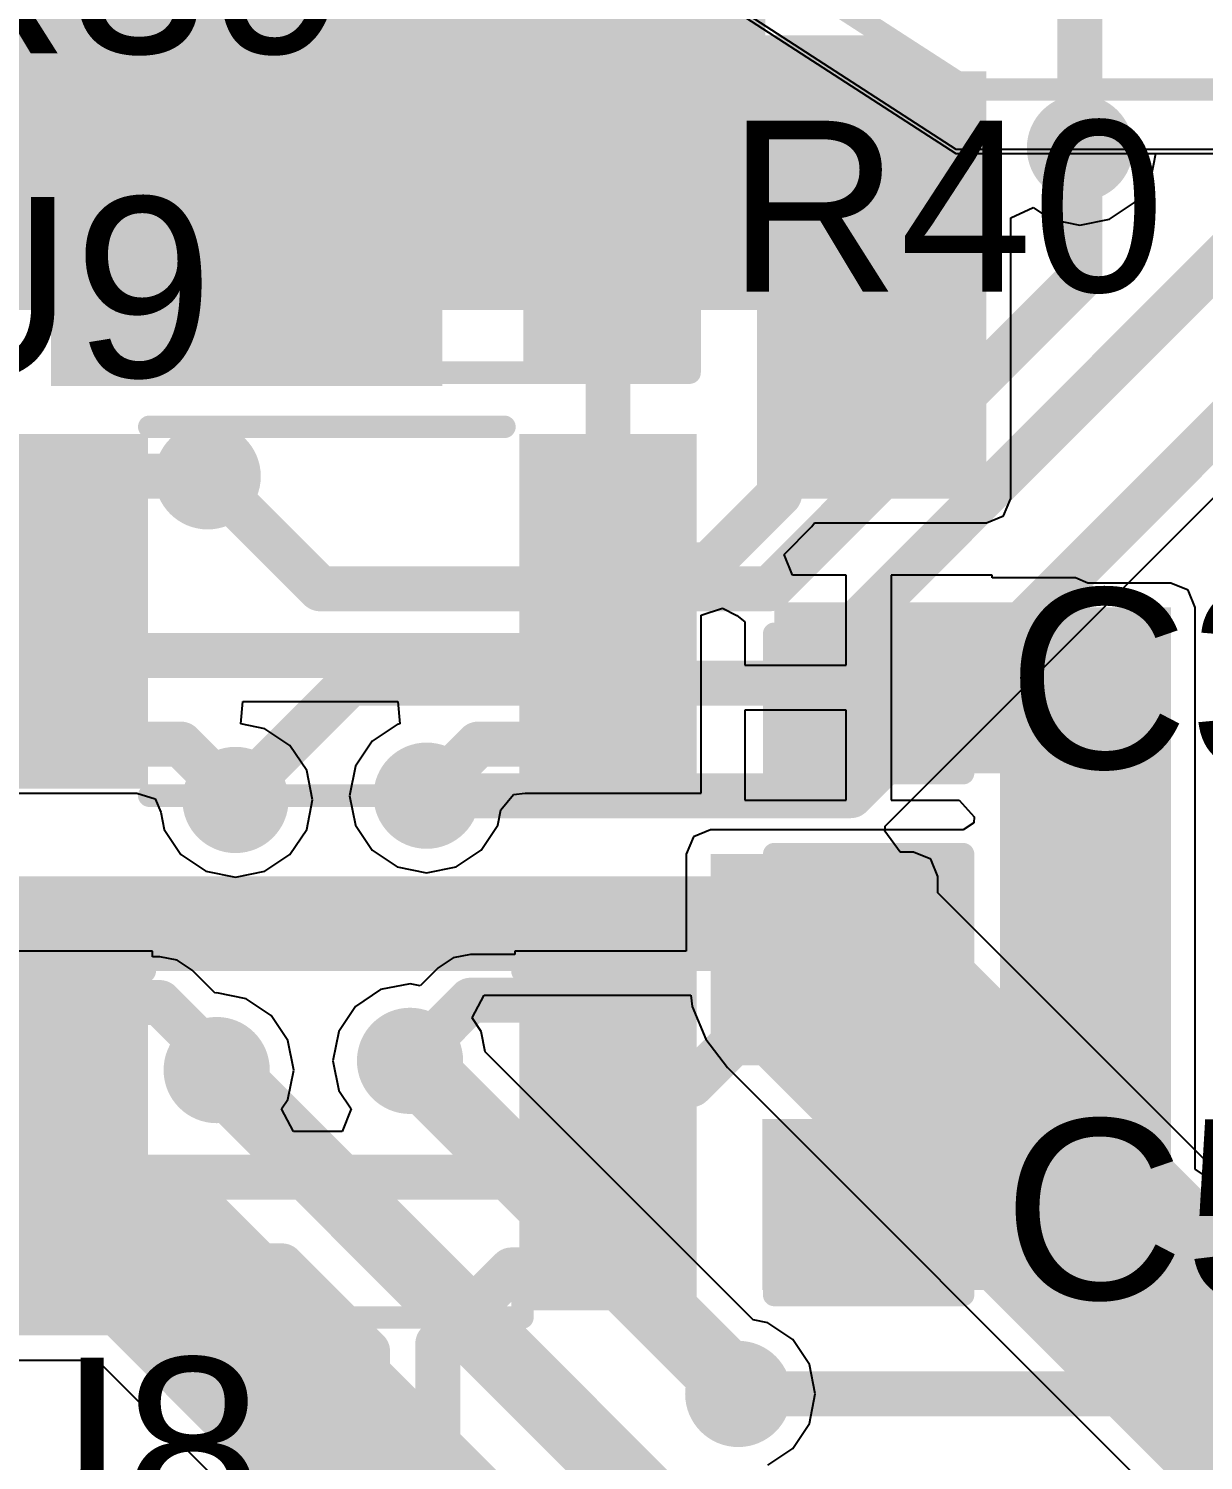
# Model space of a CAD drawing. Header units: millimetres. Extents: x -0.25 to 4.68, y -0.29 to 2.93.
# Drawn here: x 1.119 to 1.3803, y 1.8992 to 2.2175 of the extents above; entities that cross this region are included whole.
import ezdxf

# ---------------------------------------------------------------- set-up
doc = ezdxf.new("R2010")
doc.units = ezdxf.units.MM
doc.header["$MEASUREMENT"] = 0
for name, color, linetype in [('BottomLayer', 5, 'Continuous'), ('BottomSolder', 6, 'Continuous'), ('TopLayer', 1, 'Continuous'), ('TopOverlay', 2, 'Continuous'), ('TopPaste', 8, 'Continuous'), ('TopSolder', 216, 'Continuous'), ('ViaHoleLayer', 16, 'Continuous')]:
    doc.layers.add(name, color=color, linetype=linetype)
doc.styles.add('Arial', font='', dxfattribs={"height": 0.2})
doc.styles.get('Arial').set_extended_font_data('Arial')

# ---------------------------------------------------------------- blocks, each defined once
blk = doc.blocks.new('C___0603_40')
at = {"layer": 'TopLayer'}
for points in [[(-0.015, 0.0175), (-0.015, -0.0175), (-0.045, -0.0175), (-0.045, 0.0175)], [(0.045, 0.0175), (0.045, -0.0175), (0.015, -0.0175), (0.015, 0.0175)]]:
    blk.add_hatch(color=1, dxfattribs=at).paths.add_polyline_path(points)
at = {"layer": 'TopPaste'}
for points in [[(-0.015, 0.0175), (-0.015, -0.0175), (-0.045, -0.0175), (-0.045, 0.0175)], [(0.045, 0.0175), (0.045, -0.0175), (0.015, -0.0175), (0.015, 0.0175)]]:
    blk.add_hatch(color=8, dxfattribs=at).paths.add_polyline_path(points)
at = {"layer": 'TopSolder'}
for points in [[(-0.01264, 0.01986), (-0.01264, -0.01986), (-0.04736, -0.01986), (-0.04736, 0.01986)], [(0.04736, 0.01986), (0.04736, -0.01986), (0.01264, -0.01986), (0.01264, 0.01986)]]:
    blk.add_hatch(color=216, dxfattribs=at).paths.add_polyline_path(points)
at = {"layer": 'TopOverlay', "const_width": 0.005}
for points in [[(-0.049, -0.021), (-0.049, 0.021)], [(-0.018, 0.021), (-0.049, 0.021)], [(0.049, 0.021), (0.018, 0.021)], [(0.049, -0.021), (0.049, 0.021)], [(-0.018, -0.021), (-0.049, -0.021)], [(0.049, -0.021), (0.018, -0.021)]]:
    blk.add_lwpolyline(points, dxfattribs=at)
at = {"layer": 'TopOverlay', "const_width": 0.0025}
for points in [[(-0.05025, 0.021, 1), (-0.04775, 0.021, 1)], [(-0.05025, 0.021, 1), (-0.04775, 0.021, 1)], [(-0.01925, 0.021, 1), (-0.01675, 0.021, 1)], [(0.01675, 0.021, 1), (0.01925, 0.021, 1)], [(0.04775, 0.021, 1), (0.05025, 0.021, 1)], [(0.04775, 0.021, 1), (0.05025, 0.021, 1)], [(-0.05025, -0.021, 1), (-0.04775, -0.021, 1)], [(-0.05025, -0.021, 1), (-0.04775, -0.021, 1)], [(-0.01925, -0.021, 1), (-0.01675, -0.021, 1)], [(0.01675, -0.021, 1), (0.01925, -0.021, 1)], [(0.04775, -0.021, 1), (0.05025, -0.021, 1)], [(0.04775, -0.021, 1), (0.05025, -0.021, 1)]]:
    blk.add_lwpolyline(points, format="xyb", close=True, dxfattribs=at)
blk = doc.blocks.new('8_VSSOP_45')
at = {"layer": 'TopLayer'}
for points in [[(-0.07677, 0.03543), (-0.04528, 0.03543), (-0.04528, 0.02362), (-0.07677, 0.02362)], [(0.04528, 0.03543), (0.07677, 0.03543), (0.07677, 0.02362), (0.04528, 0.02362)], [(-0.07677, 0.01575), (-0.04528, 0.01575), (-0.04528, 0.00394), (-0.07677, 0.00394)], [(0.04528, 0.01575), (0.07677, 0.01575), (0.07677, 0.00394), (0.04528, 0.00394)], [(-0.07677, -0.00394), (-0.04528, -0.00394), (-0.04528, -0.01575), (-0.07677, -0.01575)], [(0.04528, -0.00394), (0.07677, -0.00394), (0.07677, -0.01575), (0.04528, -0.01575)], [(-0.07677, -0.02362), (-0.04528, -0.02362), (-0.04528, -0.03543), (-0.07677, -0.03543)], [(0.04528, -0.02362), (0.07677, -0.02362), (0.07677, -0.03543), (0.04528, -0.03543)]]:
    blk.add_hatch(color=1, dxfattribs=at).paths.add_polyline_path(points)
at = {"layer": 'TopPaste'}
for points in [[(-0.07677, 0.03543), (-0.04528, 0.03543), (-0.04528, 0.02362), (-0.07677, 0.02362)], [(0.04528, 0.03543), (0.07677, 0.03543), (0.07677, 0.02362), (0.04528, 0.02362)], [(-0.07677, 0.01575), (-0.04528, 0.01575), (-0.04528, 0.00394), (-0.07677, 0.00394)], [(0.04528, 0.01575), (0.07677, 0.01575), (0.07677, 0.00394), (0.04528, 0.00394)], [(-0.07677, -0.00394), (-0.04528, -0.00394), (-0.04528, -0.01575), (-0.07677, -0.01575)], [(0.04528, -0.00394), (0.07677, -0.00394), (0.07677, -0.01575), (0.04528, -0.01575)], [(-0.07677, -0.02362), (-0.04528, -0.02362), (-0.04528, -0.03543), (-0.07677, -0.03543)], [(0.04528, -0.02362), (0.07677, -0.02362), (0.07677, -0.03543), (0.04528, -0.03543)]]:
    blk.add_hatch(color=8, dxfattribs=at).paths.add_polyline_path(points)
at = {"layer": 'TopSolder'}
for points in [[(-0.08077, 0.03943), (-0.04128, 0.03943), (-0.04128, 0.01962), (-0.08077, 0.01962)], [(0.04128, 0.03943), (0.08077, 0.03943), (0.08077, 0.01962), (0.04128, 0.01962)], [(-0.08077, 0.01975), (-0.04128, 0.01975), (-0.04128, -0.00006), (-0.08077, -0.00006)], [(0.04128, 0.01975), (0.08077, 0.01975), (0.08077, -0.00006), (0.04128, -0.00006)], [(-0.08077, 0.00006), (-0.04128, 0.00006), (-0.04128, -0.01975), (-0.08077, -0.01975)], [(0.04128, 0.00006), (0.08077, 0.00006), (0.08077, -0.01975), (0.04128, -0.01975)], [(-0.08077, -0.01962), (-0.04128, -0.01962), (-0.04128, -0.03943), (-0.08077, -0.03943)], [(0.04128, -0.01962), (0.08077, -0.01962), (0.08077, -0.03943), (0.04128, -0.03943)]]:
    blk.add_hatch(color=216, dxfattribs=at).paths.add_polyline_path(points)
at = {"layer": 'TopOverlay', "const_width": 0.005}
for points in [[(-0.041, 0.041), (0.038, 0.041)], [(-0.087, 0.035), (-0.082, 0.03)], [(-0.087, 0.025), (-0.087, 0.035)], [(-0.087, 0.025), (-0.082, 0.03)], [(-0.041, -0.041), (0.038, -0.041)]]:
    blk.add_lwpolyline(points, dxfattribs=at)
at = {"layer": 'TopOverlay', "const_width": 0.0025}
for points in [[(-0.04225, 0.041, 1), (-0.03975, 0.041, 1)], [(0.03675, 0.041, 1), (0.03925, 0.041, 1)], [(-0.08825, 0.035, 1), (-0.08575, 0.035, 1)], [(-0.08825, 0.035, 1), (-0.08575, 0.035, 1)], [(-0.08325, 0.03, 1), (-0.08075, 0.03, 1)], [(-0.08325, 0.03, 1), (-0.08075, 0.03, 1)], [(-0.08825, 0.025, 1), (-0.08575, 0.025, 1)], [(-0.08825, 0.025, 1), (-0.08575, 0.025, 1)], [(-0.04225, -0.041, 1), (-0.03975, -0.041, 1)], [(0.03675, -0.041, 1), (0.03925, -0.041, 1)]]:
    blk.add_lwpolyline(points, format="xyb", close=True, dxfattribs=at)
blk = doc.blocks.new('VSSOP_8_2_2_3_0_5__46')
at = {"layer": 'TopLayer'}
for points in [[(-0.04528, 0.03543), (-0.04528, 0.02362), (-0.07677, 0.02362), (-0.07677, 0.03543)], [(0.07677, 0.03543), (0.07677, 0.02362), (0.04528, 0.02362), (0.04528, 0.03543)], [(-0.04528, 0.01575), (-0.04528, 0.00394), (-0.07677, 0.00394), (-0.07677, 0.01575)], [(0.07677, 0.01575), (0.07677, 0.00394), (0.04528, 0.00394), (0.04528, 0.01575)], [(-0.04528, -0.00394), (-0.04528, -0.01575), (-0.07677, -0.01575), (-0.07677, -0.00394)], [(0.07677, -0.00394), (0.07677, -0.01575), (0.04528, -0.01575), (0.04528, -0.00394)], [(-0.04528, -0.02362), (-0.04528, -0.03543), (-0.07677, -0.03543), (-0.07677, -0.02362)], [(0.07677, -0.02362), (0.07677, -0.03543), (0.04528, -0.03543), (0.04528, -0.02362)]]:
    blk.add_hatch(color=1, dxfattribs=at).paths.add_polyline_path(points)
at = {"layer": 'TopPaste'}
for points in [[(-0.04528, 0.03543), (-0.04528, 0.02362), (-0.07677, 0.02362), (-0.07677, 0.03543)], [(0.07677, 0.03543), (0.07677, 0.02362), (0.04528, 0.02362), (0.04528, 0.03543)], [(-0.04528, 0.01575), (-0.04528, 0.00394), (-0.07677, 0.00394), (-0.07677, 0.01575)], [(0.07677, 0.01575), (0.07677, 0.00394), (0.04528, 0.00394), (0.04528, 0.01575)], [(-0.04528, -0.00394), (-0.04528, -0.01575), (-0.07677, -0.01575), (-0.07677, -0.00394)], [(0.07677, -0.00394), (0.07677, -0.01575), (0.04528, -0.01575), (0.04528, -0.00394)], [(-0.04528, -0.02362), (-0.04528, -0.03543), (-0.07677, -0.03543), (-0.07677, -0.02362)], [(0.07677, -0.02362), (0.07677, -0.03543), (0.04528, -0.03543), (0.04528, -0.02362)]]:
    blk.add_hatch(color=8, dxfattribs=at).paths.add_polyline_path(points)
at = {"layer": 'TopSolder'}
for points in [[(-0.04128, 0.03943), (-0.04128, 0.01962), (-0.08077, 0.01962), (-0.08077, 0.03943)], [(0.08077, 0.03943), (0.08077, 0.01962), (0.04128, 0.01962), (0.04128, 0.03943)], [(-0.04128, 0.01975), (-0.04128, -0.00006), (-0.08077, -0.00006), (-0.08077, 0.01975)], [(0.08077, 0.01975), (0.08077, -0.00006), (0.04128, -0.00006), (0.04128, 0.01975)], [(-0.04128, 0.00006), (-0.04128, -0.01975), (-0.08077, -0.01975), (-0.08077, 0.00006)], [(0.08077, 0.00006), (0.08077, -0.01975), (0.04128, -0.01975), (0.04128, 0.00006)], [(-0.04128, -0.01962), (-0.04128, -0.03943), (-0.08077, -0.03943), (-0.08077, -0.01962)], [(0.08077, -0.01962), (0.08077, -0.03943), (0.04128, -0.03943), (0.04128, -0.01962)]]:
    blk.add_hatch(color=216, dxfattribs=at).paths.add_polyline_path(points)
at = {"layer": 'TopOverlay', "const_width": 0.005}
for points in [[(-0.042, 0.036), (-0.042, 0.041)], [(-0.042, 0.041), (0.042, 0.041)], [(0.042, 0.036), (0.042, 0.041)], [(-0.088, 0.025), (-0.088, 0.035)], [(-0.088, 0.035), (-0.083, 0.03)], [(-0.088, 0.025), (-0.083, 0.03)], [(-0.042, -0.041), (-0.042, -0.036)], [(0.042, -0.041), (0.042, -0.036)], [(-0.042, -0.041), (0.042, -0.041)]]:
    blk.add_lwpolyline(points, dxfattribs=at)
at = {"layer": 'TopOverlay', "const_width": 0.0025}
for points in [[(-0.04325, 0.041, 1), (-0.04075, 0.041, 1)], [(-0.04325, 0.041, 1), (-0.04075, 0.041, 1)], [(0.04075, 0.041, 1), (0.04325, 0.041, 1)], [(0.04075, 0.041, 1), (0.04325, 0.041, 1)], [(-0.04325, 0.036, 1), (-0.04075, 0.036, 1)], [(0.04075, 0.036, 1), (0.04325, 0.036, 1)], [(-0.08925, 0.035, 1), (-0.08675, 0.035, 1)], [(-0.08925, 0.035, 1), (-0.08675, 0.035, 1)], [(-0.08425, 0.03, 1), (-0.08175, 0.03, 1)], [(-0.08425, 0.03, 1), (-0.08175, 0.03, 1)], [(-0.08925, 0.025, 1), (-0.08675, 0.025, 1)], [(-0.08925, 0.025, 1), (-0.08675, 0.025, 1)], [(-0.04325, -0.036, 1), (-0.04075, -0.036, 1)], [(0.04075, -0.036, 1), (0.04325, -0.036, 1)], [(-0.04325, -0.041, 1), (-0.04075, -0.041, 1)], [(-0.04325, -0.041, 1), (-0.04075, -0.041, 1)], [(0.04075, -0.041, 1), (0.04325, -0.041, 1)], [(0.04075, -0.041, 1), (0.04325, -0.041, 1)]]:
    blk.add_lwpolyline(points, format="xyb", close=True, dxfattribs=at)
blk = doc.blocks.new('R___0603_65')
at = {"layer": 'TopLayer'}
for points in [[(-0.015, 0.0175), (-0.015, -0.0175), (-0.045, -0.0175), (-0.045, 0.0175)], [(0.045, 0.0175), (0.045, -0.0175), (0.015, -0.0175), (0.015, 0.0175)]]:
    blk.add_hatch(color=1, dxfattribs=at).paths.add_polyline_path(points)
at = {"layer": 'TopPaste'}
for points in [[(-0.015, 0.0175), (-0.015, -0.0175), (-0.045, -0.0175), (-0.045, 0.0175)], [(0.045, 0.0175), (0.045, -0.0175), (0.015, -0.0175), (0.015, 0.0175)]]:
    blk.add_hatch(color=8, dxfattribs=at).paths.add_polyline_path(points)
at = {"layer": 'TopSolder'}
for points in [[(-0.011, 0.0215), (-0.011, -0.0215), (-0.049, -0.0215), (-0.049, 0.0215)], [(0.049, 0.0215), (0.049, -0.0215), (0.011, -0.0215), (0.011, 0.0215)]]:
    blk.add_hatch(color=216, dxfattribs=at).paths.add_polyline_path(points)
at = {"layer": 'TopOverlay', "const_width": 0.005}
for points in [[(-0.048, 0.021), (-0.048, -0.021)], [(0.048, 0.021), (-0.048, 0.021)], [(0.048, 0.021), (0.048, -0.021)], [(0.048, -0.021), (-0.048, -0.021)]]:
    blk.add_lwpolyline(points, dxfattribs=at)
at = {"layer": 'TopOverlay', "const_width": 0.0025}
for points in [[(-0.04925, 0.021, 1), (-0.04675, 0.021, 1)], [(-0.04925, 0.021, 1), (-0.04675, 0.021, 1)], [(0.04675, 0.021, 1), (0.04925, 0.021, 1)], [(0.04675, 0.021, 1), (0.04925, 0.021, 1)], [(-0.04925, -0.021, 1), (-0.04675, -0.021, 1)], [(-0.04925, -0.021, 1), (-0.04675, -0.021, 1)], [(0.04675, -0.021, 1), (0.04925, -0.021, 1)], [(0.04675, -0.021, 1), (0.04925, -0.021, 1)]]:
    blk.add_lwpolyline(points, format="xyb", close=True, dxfattribs=at)
blk = doc.blocks.new('SSL0804T_220M_N_116')
at = {"layer": 'TopOverlay', "const_width": 0.005}
for points in [[(0.065, 0.18504), (-0.065, 0.18504)], [(0.24684, 0.06747), (0.065, 0.18504)]]:
    blk.add_lwpolyline(points, dxfattribs=at)
at = {"layer": 'TopOverlay', "const_width": 0.0025}
blk.add_lwpolyline([(0.06375, 0.18504, 1), (0.06625, 0.18504, 1)], format="xyb", close=True, dxfattribs=at)
blk.add_lwpolyline([(0.06375, 0.18504, 1), (0.06625, 0.18504, 1)], format="xyb", close=True, dxfattribs=at)
blk = doc.blocks.new('C___0603_184')
at = {"layer": 'TopLayer'}
for points in [[(-0.015, 0.0175), (-0.015, -0.0175), (-0.045, -0.0175), (-0.045, 0.0175)], [(0.045, 0.0175), (0.045, -0.0175), (0.015, -0.0175), (0.015, 0.0175)]]:
    blk.add_hatch(color=1, dxfattribs=at).paths.add_polyline_path(points)
at = {"layer": 'TopPaste'}
for points in [[(-0.015, 0.0175), (-0.015, -0.0175), (-0.045, -0.0175), (-0.045, 0.0175)], [(0.045, 0.0175), (0.045, -0.0175), (0.015, -0.0175), (0.015, 0.0175)]]:
    blk.add_hatch(color=8, dxfattribs=at).paths.add_polyline_path(points)
at = {"layer": 'TopSolder'}
for points in [[(-0.01264, 0.01986), (-0.01264, -0.01986), (-0.04736, -0.01986), (-0.04736, 0.01986)], [(0.04736, 0.01986), (0.04736, -0.01986), (0.01264, -0.01986), (0.01264, 0.01986)]]:
    blk.add_hatch(color=216, dxfattribs=at).paths.add_polyline_path(points)
at = {"layer": 'TopOverlay', "const_width": 0.005}
for points in [[(-0.049, -0.021), (-0.049, 0.021)], [(-0.018, 0.021), (-0.049, 0.021)], [(0.049, 0.021), (0.018, 0.021)], [(0.049, -0.021), (0.049, 0.021)], [(-0.018, -0.021), (-0.049, -0.021)], [(0.049, -0.021), (0.018, -0.021)]]:
    blk.add_lwpolyline(points, dxfattribs=at)
at = {"layer": 'TopOverlay', "const_width": 0.0025}
for points in [[(-0.05025, 0.021, 1), (-0.04775, 0.021, 1)], [(-0.05025, 0.021, 1), (-0.04775, 0.021, 1)], [(-0.01925, 0.021, 1), (-0.01675, 0.021, 1)], [(0.01675, 0.021, 1), (0.01925, 0.021, 1)], [(0.04775, 0.021, 1), (0.05025, 0.021, 1)], [(0.04775, 0.021, 1), (0.05025, 0.021, 1)], [(-0.05025, -0.021, 1), (-0.04775, -0.021, 1)], [(-0.05025, -0.021, 1), (-0.04775, -0.021, 1)], [(-0.01925, -0.021, 1), (-0.01675, -0.021, 1)], [(0.01675, -0.021, 1), (0.01925, -0.021, 1)], [(0.04775, -0.021, 1), (0.05025, -0.021, 1)], [(0.04775, -0.021, 1), (0.05025, -0.021, 1)]]:
    blk.add_lwpolyline(points, format="xyb", close=True, dxfattribs=at)

msp = doc.modelspace()

# ---------------------------------------------------------------- hatches: boundary and pattern name
at = {"layer": 'BottomLayer'}
for points in [[(1.06282, 2.15495), (1.28282, 2.15495), (1.28282, 2.362), (1.06282, 2.362)], [(1.06282, 2.008), (1.31582, 2.008), (1.31582, 2.029), (1.06282, 2.029)]]:
    msp.add_hatch(color=5, dxfattribs=at).paths.add_polyline_path(points)
h = msp.add_hatch(color=5, dxfattribs=at)
edge = h.paths.add_edge_path()
edge.add_arc((1.30582, 2.19595), 0.01181, 0, 360)
h = msp.add_hatch(color=5, dxfattribs=at)
edge = h.paths.add_edge_path()
edge.add_arc((1.35282, 2.19095), 0.01181, 0, 360)
h = msp.add_hatch(color=5, dxfattribs=at)
edge = h.paths.add_edge_path()
edge.add_arc((1.15882, 2.11795), 0.01181, 0, 360)
h = msp.add_hatch(color=5, dxfattribs=at)
edge = h.paths.add_edge_path()
edge.add_arc((1.165, 2.046), 0.01181, 0, 360)
h = msp.add_hatch(color=5, dxfattribs=at)
edge = h.paths.add_edge_path()
edge.add_arc((1.2075, 2.04695), 0.01181, 0, 360)
h = msp.add_hatch(color=5, dxfattribs=at)
edge = h.paths.add_edge_path()
edge.add_arc((1.29582, 2.00795), 0.01181, 0, 360)
h = msp.add_hatch(color=5, dxfattribs=at)
edge = h.paths.add_edge_path()
edge.add_arc((1.20382, 1.988), 0.01181, 0, 360)
h = msp.add_hatch(color=5, dxfattribs=at)
edge = h.paths.add_edge_path()
edge.add_arc((1.16082, 1.98595), 0.01181, 0, 360)
h = msp.add_hatch(color=5, dxfattribs=at)
edge = h.paths.add_edge_path()
edge.add_arc((1.27682, 1.91395), 0.01181, 0, 360)
at = {"layer": 'BottomSolder'}
h = msp.add_hatch(color=6, dxfattribs=at)
edge = h.paths.add_edge_path()
edge.add_arc((1.30582, 2.19595), 0.00591, 0, 360)
h = msp.add_hatch(color=6, dxfattribs=at)
edge = h.paths.add_edge_path()
edge.add_arc((1.35282, 2.19095), 0.00591, 0, 360)
h = msp.add_hatch(color=6, dxfattribs=at)
edge = h.paths.add_edge_path()
edge.add_arc((1.15882, 2.11795), 0.00591, 0, 360)
h = msp.add_hatch(color=6, dxfattribs=at)
edge = h.paths.add_edge_path()
edge.add_arc((1.165, 2.046), 0.00591, 0, 360)
h = msp.add_hatch(color=6, dxfattribs=at)
edge = h.paths.add_edge_path()
edge.add_arc((1.2075, 2.04695), 0.00591, 0, 360)
h = msp.add_hatch(color=6, dxfattribs=at)
edge = h.paths.add_edge_path()
edge.add_arc((1.29582, 2.00795), 0.00591, 0, 360)
h = msp.add_hatch(color=6, dxfattribs=at)
edge = h.paths.add_edge_path()
edge.add_arc((1.20382, 1.988), 0.00591, 0, 360)
h = msp.add_hatch(color=6, dxfattribs=at)
edge = h.paths.add_edge_path()
edge.add_arc((1.16082, 1.98595), 0.00591, 0, 360)
h = msp.add_hatch(color=6, dxfattribs=at)
edge = h.paths.add_edge_path()
edge.add_arc((1.27682, 1.91395), 0.00591, 0, 360)
at = {"layer": 'TopLayer'}
for points in [[(1.124, 2.138), (1.211, 2.138), (1.211, 2.317), (1.124, 2.317)], [(1.281, 2.113), (1.332, 2.113), (1.332, 2.208), (1.281, 2.208)], [(1.35182, 2.08995), (1.28482, 2.08995), (1.28482, 2.05195), (1.35182, 2.05195)], [(1.33505, 2.08882), (1.33505, 1.94), (1.37305, 1.94), (1.37305, 2.08882)], [(1.27067, 1.987), (1.32682, 1.987), (1.32682, 2.03395), (1.27067, 2.03395)], [(1.28218, 1.93705), (1.372, 1.93705), (1.372, 1.97505), (1.28218, 1.97505)]]:
    msp.add_hatch(color=1, dxfattribs=at).paths.add_polyline_path(points)
h = msp.add_hatch(color=1, dxfattribs=at)
edge = h.paths.add_edge_path()
edge.add_arc((1.30582, 2.19595), 0.01181, 0, 360)
h = msp.add_hatch(color=1, dxfattribs=at)
edge = h.paths.add_edge_path()
edge.add_arc((1.35282, 2.19095), 0.01181, 0, 360)
h = msp.add_hatch(color=1, dxfattribs=at)
edge = h.paths.add_edge_path()
edge.add_arc((1.15882, 2.11795), 0.01181, 0, 360)
h = msp.add_hatch(color=1, dxfattribs=at)
edge = h.paths.add_edge_path()
edge.add_arc((1.165, 2.046), 0.01181, 0, 360)
h = msp.add_hatch(color=1, dxfattribs=at)
edge = h.paths.add_edge_path()
edge.add_arc((1.2075, 2.04695), 0.01181, 0, 360)
h = msp.add_hatch(color=1, dxfattribs=at)
edge = h.paths.add_edge_path()
edge.add_arc((1.29582, 2.00795), 0.01181, 0, 360)
h = msp.add_hatch(color=1, dxfattribs=at)
edge = h.paths.add_edge_path()
edge.add_arc((1.20382, 1.988), 0.01181, 0, 360)
h = msp.add_hatch(color=1, dxfattribs=at)
edge = h.paths.add_edge_path()
edge.add_arc((1.16082, 1.98595), 0.01181, 0, 360)
h = msp.add_hatch(color=1, dxfattribs=at)
edge = h.paths.add_edge_path()
edge.add_arc((1.27682, 1.91395), 0.01181, 0, 360)
at = {"layer": 'TopSolder'}
h = msp.add_hatch(color=216, dxfattribs=at)
edge = h.paths.add_edge_path()
edge.add_arc((1.30582, 2.19595), 0.00591, 0, 360)
h = msp.add_hatch(color=216, dxfattribs=at)
edge = h.paths.add_edge_path()
edge.add_arc((1.35282, 2.19095), 0.00591, 0, 360)
h = msp.add_hatch(color=216, dxfattribs=at)
edge = h.paths.add_edge_path()
edge.add_arc((1.15882, 2.11795), 0.00591, 0, 360)
h = msp.add_hatch(color=216, dxfattribs=at)
edge = h.paths.add_edge_path()
edge.add_arc((1.165, 2.046), 0.00591, 0, 360)
h = msp.add_hatch(color=216, dxfattribs=at)
edge = h.paths.add_edge_path()
edge.add_arc((1.2075, 2.04695), 0.00591, 0, 360)
h = msp.add_hatch(color=216, dxfattribs=at)
edge = h.paths.add_edge_path()
edge.add_arc((1.29582, 2.00795), 0.00591, 0, 360)
h = msp.add_hatch(color=216, dxfattribs=at)
edge = h.paths.add_edge_path()
edge.add_arc((1.20382, 1.988), 0.00591, 0, 360)
h = msp.add_hatch(color=216, dxfattribs=at)
edge = h.paths.add_edge_path()
edge.add_arc((1.16082, 1.98595), 0.00591, 0, 360)
h = msp.add_hatch(color=216, dxfattribs=at)
edge = h.paths.add_edge_path()
edge.add_arc((1.27682, 1.91395), 0.00591, 0, 360)
at = {"layer": 'ViaHoleLayer'}
h = msp.add_hatch(color=16, dxfattribs=at)
edge = h.paths.add_edge_path()
edge.add_arc((1.30582, 2.19595), 0.00591, 0, 360)
h = msp.add_hatch(color=16, dxfattribs=at)
edge = h.paths.add_edge_path()
edge.add_arc((1.35282, 2.19095), 0.00591, 0, 360)
h = msp.add_hatch(color=16, dxfattribs=at)
edge = h.paths.add_edge_path()
edge.add_arc((1.15882, 2.11795), 0.00591, 0, 360)
h = msp.add_hatch(color=16, dxfattribs=at)
edge = h.paths.add_edge_path()
edge.add_arc((1.165, 2.046), 0.00591, 0, 360)
h = msp.add_hatch(color=16, dxfattribs=at)
edge = h.paths.add_edge_path()
edge.add_arc((1.2075, 2.04695), 0.00591, 0, 360)
h = msp.add_hatch(color=16, dxfattribs=at)
edge = h.paths.add_edge_path()
edge.add_arc((1.29582, 2.00795), 0.00591, 0, 360)
h = msp.add_hatch(color=16, dxfattribs=at)
edge = h.paths.add_edge_path()
edge.add_arc((1.20382, 1.988), 0.00591, 0, 360)
h = msp.add_hatch(color=16, dxfattribs=at)
edge = h.paths.add_edge_path()
edge.add_arc((1.16082, 1.98595), 0.00591, 0, 360)
h = msp.add_hatch(color=16, dxfattribs=at)
edge = h.paths.add_edge_path()
edge.add_arc((1.27682, 1.91395), 0.00591, 0, 360)

# ---------------------------------------------------------------- linework, layer by layer
at = {"layer": 'BottomLayer'}
for p, q in [((1.12246, 2.32182), (1.32523, 2.19071)), ((1.30947, 2.04018), (1.46001, 2.19071)), ((1.32523, 2.19071), (1.46229, 2.19071)), ((1.30943, 2.03904), (1.30947, 2.04018)), ((1.31282, 2.03441), (1.30943, 2.03904)), ((1.31582, 2.03441), (1.31282, 2.03441)), ((1.31965, 2.03283), (1.31582, 2.03441)), ((1.32123, 2.029), (1.31965, 2.03283)), ((1.32123, 2.02533), (1.32123, 2.029)), ((1.5894, 1.75717), (1.32123, 2.02533)), ((1.21764, 1.99759), (1.22031, 2.00259)), ((1.22031, 2.00259), (1.26627, 2.00259)), ((1.26627, 2.00259), (1.26659, 2.00012)), ((1.26659, 2.00012), (1.26962, 1.99282)), ((1.21966, 1.99456), (1.21764, 1.99759)), ((1.22056, 1.99001), (1.21966, 1.99456)), ((1.26962, 1.99282), (1.27443, 1.98655)), ((1.28014, 1.93043), (1.22056, 1.99001)), ((1.27443, 1.98655), (1.53774, 1.72324)), ((1.28338, 1.92978), (1.28014, 1.93043)), ((1.28894, 1.92607), (1.28338, 1.92978)), ((1.29266, 1.92051), (1.28894, 1.92607)), ((1.07605, 1.92146), (1.13426, 1.92146)), ((1.13426, 1.92146), (1.17541, 1.88031)), ((1.29396, 1.91395), (1.29266, 1.92051)), ((1.29266, 1.90739), (1.29396, 1.91395)), ((1.28894, 1.90183), (1.29266, 1.90739)), ((1.28338, 1.89811), (1.28894, 1.90183))]:
    msp.add_line(p, q, dxfattribs=at)
for points, const_width in [([(1.28982, 2.07195), (1.52682, 2.30895)], 0.01), ([(1.30182, 2.04695), (1.54482, 2.28995)], 0.01), ([(1.26282, 2.17795), (1.26282, 2.19595)], 0.04), ([(1.26282, 2.19595), (1.30582, 2.19595)], 0.04), ([(1.35282, 2.16195), (1.35282, 2.19095)], 0.01), ([(1.28382, 2.09295), (1.35282, 2.16195)], 0.01), ([(1.15882, 2.11795), (1.18382, 2.09295)], 0.01), ([(1.18382, 2.09295), (1.28382, 2.09295)], 0.01), ([(1.165, 2.04644), (1.19051, 2.07195)], 0.01), ([(1.19051, 2.07195), (1.28982, 2.07195)], 0.01), ([(1.165, 2.046), (1.165, 2.04644)], 0.01), ([(1.2075, 2.04695), (1.30182, 2.04695)], 0.01), ([(1.29582, 2.00795), (1.568, 1.73577)], 0.05), ([(1.20382, 1.988), (1.27642, 1.91541)], 0.016), ([(1.16082, 1.98595), (1.28232, 1.86445)], 0.016), ([(1.07605, 1.94695), (1.14482, 1.94695)], 0.04), ([(1.14482, 1.94695), (1.29877, 1.793)], 0.04)]:
    msp.add_lwpolyline(points, dxfattribs=dict(at, const_width=const_width))
for points, const_width in [([(1.25282, 2.19595, 1), (1.27282, 2.19595, 1)], 0.02), ([(1.25282, 2.19595, 1), (1.27282, 2.19595, 1)], 0.02), ([(1.29582, 2.19595, 1), (1.31582, 2.19595, 1)], 0.02), ([(1.25282, 2.17795, 1), (1.27282, 2.17795, 1)], 0.02), ([(1.35032, 2.19095, 1), (1.35532, 2.19095, 1)], 0.005), ([(1.35032, 2.16195, 1), (1.35532, 2.16195, 1)], 0.005), ([(1.35032, 2.16195, 1), (1.35532, 2.16195, 1)], 0.005), ([(1.15632, 2.11795, 1), (1.16132, 2.11795, 1)], 0.005), ([(1.18132, 2.09295, 1), (1.18632, 2.09295, 1)], 0.005), ([(1.18132, 2.09295, 1), (1.18632, 2.09295, 1)], 0.005), ([(1.28132, 2.09295, 1), (1.28632, 2.09295, 1)], 0.005), ([(1.28132, 2.09295, 1), (1.28632, 2.09295, 1)], 0.005), ([(1.18801, 2.07195, 1), (1.19301, 2.07195, 1)], 0.005), ([(1.18801, 2.07195, 1), (1.19301, 2.07195, 1)], 0.005), ([(1.28732, 2.07195, 1), (1.29232, 2.07195, 1)], 0.005), ([(1.28732, 2.07195, 1), (1.29232, 2.07195, 1)], 0.005), ([(1.1625, 2.04644, 1), (1.1675, 2.04644, 1)], 0.005), ([(1.1625, 2.04644, 1), (1.1675, 2.04644, 1)], 0.005), ([(1.1625, 2.046, 1), (1.1675, 2.046, 1)], 0.005), ([(1.205, 2.04695, 1), (1.21, 2.04695, 1)], 0.005), ([(1.29932, 2.04695, 1), (1.30432, 2.04695, 1)], 0.005), ([(1.29932, 2.04695, 1), (1.30432, 2.04695, 1)], 0.005), ([(1.28332, 2.00795, 1), (1.30832, 2.00795, 1)], 0.025), ([(1.19982, 1.988, 1), (1.20782, 1.988, 1)], 0.008), ([(1.15682, 1.98595, 1), (1.16482, 1.98595, 1)], 0.008), ([(1.13482, 1.94695, 1), (1.15482, 1.94695, 1)], 0.02), ([(1.13482, 1.94695, 1), (1.15482, 1.94695, 1)], 0.02), ([(1.27242, 1.91541, 1), (1.28042, 1.91541, 1)], 0.008)]:
    msp.add_lwpolyline(points, format="xyb", close=True, dxfattribs=dict(at, const_width=const_width))
at = {"layer": 'TopLayer'}
for p, q in [((1.12246, 2.32082), (1.32523, 2.18971)), ((1.32523, 2.18971), (1.46229, 2.18971)), ((1.36866, 2.18439), (1.36972, 2.18971)), ((1.36972, 2.18971), (1.46229, 2.18971)), ((1.36494, 2.17883), (1.36866, 2.18439)), ((1.33741, 2.17544), (1.34241, 2.17769)), ((1.34241, 2.17769), (1.34626, 2.17511)), ((1.35938, 2.17511), (1.36494, 2.17883)), ((1.33741, 2.113), (1.33741, 2.17544)), ((1.34626, 2.17511), (1.35282, 2.17381)), ((1.35282, 2.17381), (1.35938, 2.17511)), ((1.33583, 2.10917), (1.33741, 2.113)), ((1.29321, 2.10677), (1.29375, 2.10759)), ((1.29375, 2.10759), (1.332, 2.10759)), ((1.332, 2.10759), (1.33583, 2.10917)), ((1.287, 2.10057), (1.29321, 2.10677)), ((1.28892, 2.09595), (1.287, 2.10057)), ((1.30082, 2.09595), (1.28892, 2.09595)), ((1.30082, 2.07595), (1.30082, 2.09595)), ((1.33332, 2.09595), (1.31082, 2.09595)), ((1.31082, 2.09595), (1.31082, 2.07095)), ((1.33332, 2.09536), (1.33332, 2.09595)), ((1.35182, 2.09536), (1.33332, 2.09536)), ((1.35454, 2.09423), (1.35182, 2.09536)), ((1.37305, 2.09423), (1.35454, 2.09423)), ((1.37688, 2.09265), (1.37305, 2.09423)), ((1.37846, 2.08882), (1.37688, 2.09265)), ((1.26859, 2.0871), (1.27335, 2.08864)), ((1.27335, 2.08864), (1.27649, 2.08701)), ((1.37846, 1.96392), (1.37846, 2.08882)), ((1.26859, 2.04752), (1.26859, 2.0871)), ((1.27649, 2.08701), (1.27832, 2.08559)), ((1.27832, 2.08559), (1.27832, 2.07595)), ((1.27832, 2.07595), (1.30082, 2.07595)), ((1.31082, 2.07095), (1.31082, 2.04595)), ((1.16616, 2.06291), (1.16665, 2.06791)), ((1.16665, 2.06791), (1.20108, 2.06791)), ((1.20108, 2.06791), (1.20157, 2.06291)), ((1.30082, 2.06595), (1.27832, 2.06595)), ((1.27832, 2.06595), (1.27832, 2.04595)), ((1.30082, 2.04595), (1.30082, 2.06595)), ((1.17156, 2.06184), (1.16616, 2.06291)), ((1.20094, 2.06278), (1.19538, 2.05907)), ((1.20157, 2.06291), (1.20094, 2.06278)), ((1.17712, 2.05812), (1.17156, 2.06184)), ((1.18084, 2.05256), (1.17712, 2.05812)), ((1.19538, 2.05907), (1.19166, 2.05351)), ((1.19166, 2.05351), (1.19036, 2.04695)), ((1.18214, 2.046), (1.18084, 2.05256)), ((1.10505, 2.04752), (1.14306, 2.04752)), ((1.14306, 2.04752), (1.14711, 2.04624)), ((1.19036, 2.04695), (1.19166, 2.04039)), ((1.22401, 2.04379), (1.22684, 2.04721)), ((1.22684, 2.04721), (1.22946, 2.04752)), ((1.22946, 2.04752), (1.26859, 2.04752)), ((1.14711, 2.04624), (1.1484, 2.04328)), ((1.18084, 2.03944), (1.18214, 2.046)), ((1.22334, 2.04039), (1.22401, 2.04379)), ((1.27832, 2.04595), (1.30082, 2.04595)), ((1.31082, 2.04595), (1.32593, 2.04595)), ((1.32593, 2.04595), (1.32931, 2.04227)), ((1.1484, 2.04328), (1.14916, 2.03944)), ((1.19166, 2.04039), (1.19538, 2.03483)), ((1.21962, 2.03483), (1.22334, 2.04039)), ((1.3292, 2.04095), (1.32682, 2.03936)), ((1.32931, 2.04227), (1.3292, 2.04095)), ((1.14916, 2.03944), (1.15288, 2.03388)), ((1.17712, 2.03388), (1.18084, 2.03944)), ((1.26684, 2.03778), (1.26525, 2.03395)), ((1.27067, 2.03936), (1.26684, 2.03778)), ((1.32682, 2.03936), (1.27067, 2.03936)), ((1.15288, 2.03388), (1.15844, 2.03016)), ((1.17156, 2.03016), (1.17712, 2.03388)), ((1.19538, 2.03483), (1.20094, 2.03111)), ((1.21406, 2.03111), (1.21962, 2.03483)), ((1.26525, 2.03395), (1.26525, 2.01238)), ((1.20094, 2.03111), (1.2075, 2.02981)), ((1.2075, 2.02981), (1.21406, 2.03111)), ((1.15844, 2.03016), (1.165, 2.02886)), ((1.165, 2.02886), (1.17156, 2.03016)), ((1.14655, 2.01238), (1.10752, 2.01238)), ((1.14655, 2.01116), (1.14655, 2.01238)), ((1.2173, 2.01167), (1.21339, 2.0109)), ((1.2271, 2.01167), (1.2173, 2.01167)), ((1.26525, 2.01238), (1.2271, 2.01238)), ((1.2271, 2.01238), (1.2271, 2.01167)), ((1.14815, 2.01116), (1.14655, 2.01116)), ((1.15206, 2.01038), (1.14815, 2.01116)), ((1.15536, 2.00817), (1.15206, 2.01038)), ((1.21009, 2.00869), (1.20609, 2.00469)), ((1.21339, 2.0109), (1.21009, 2.00869)), ((1.16051, 2.00303), (1.15536, 2.00817)), ((1.16082, 2.00309), (1.16051, 2.00303)), ((1.16738, 2.00178), (1.16082, 2.00309)), ((1.19726, 2.00384), (1.1917, 2.00012)), ((1.20382, 2.00514), (1.19726, 2.00384)), ((1.20609, 2.00469), (1.20382, 2.00514)), ((1.17294, 1.99807), (1.16738, 2.00178)), ((1.1917, 2.00012), (1.18799, 1.99456)), ((1.17666, 1.99251), (1.17294, 1.99807)), ((1.17796, 1.98595), (1.17666, 1.99251)), ((1.18799, 1.99456), (1.18668, 1.988)), ((1.18668, 1.988), (1.18799, 1.98144)), ((1.17666, 1.97939), (1.17796, 1.98595)), ((1.18799, 1.98144), (1.19075, 1.9773)), ((1.17526, 1.9773), (1.17666, 1.97939)), ((1.17794, 1.9723), (1.17526, 1.9773)), ((1.19075, 1.9773), (1.18875, 1.9723)), ((1.18875, 1.9723), (1.17794, 1.9723)), ((1.38054, 1.96254), (1.37846, 1.96392))]:
    msp.add_line(p, q, dxfattribs=at)
for points, const_width in [([(1.248, 2.162), (1.248, 2.249)], 0.01), ([(1.35282, 2.19095), (1.35282, 2.24282)], 0.01), ([(1.30582, 2.13095), (1.30582, 2.19595)], 0.022), ([(1.24785, 2.16185), (1.248, 2.162)], 0.01), ([(1.24785, 2.11748), (1.24785, 2.16185)], 0.01), ([(1.29314, 2.12113), (1.30296, 2.13095)], 0.01), ([(1.286, 2.118), (1.28913, 2.12113)], 0.01), ([(1.286, 2.11398), (1.286, 2.118)], 0.01), ([(1.28913, 2.12113), (1.29314, 2.12113)], 0.01), ([(1.09986, 2.11721), (1.1258, 2.11721)], 0.01), ([(1.12627, 2.11795), (1.15882, 2.11795)], 0.01), ([(1.27026, 2.09824), (1.286, 2.11398)], 0.01), ([(1.09153, 2.09824), (1.12535, 2.09824)], 0.01), ([(1.12535, 2.09824), (1.1258, 2.09779)], 0.01), ([(1.24785, 2.09779), (1.2483, 2.09824)], 0.01), ([(1.2483, 2.09824), (1.27026, 2.09824)], 0.01), ([(1.09798, 2.07811), (1.1258, 2.07811)], 0.01), ([(1.1258, 2.07811), (1.24785, 2.07811)], 0.01), ([(1.30582, 2.07095), (1.30982, 2.06695)], 0.022), ([(1.1258, 2.05842), (1.15285, 2.05842)], 0.01), ([(1.15285, 2.05842), (1.165, 2.04627)], 0.01), ([(1.2075, 2.04695), (1.21897, 2.05842)], 0.01), ([(1.21897, 2.05842), (1.24785, 2.05842)], 0.01), ([(1.165, 2.046), (1.165, 2.04627)], 0.01), ([(1.29582, 2.01495), (1.30582, 2.01495)], 0.01), ([(1.29582, 2.01216), (1.29582, 2.01495)], 0.01), ([(1.29882, 2.00795), (1.30582, 2.01495)], 0.01), ([(1.26636, 1.9827), (1.29582, 2.01216)], 0.01), ([(1.29582, 2.00795), (1.29882, 2.00795)], 0.01), ([(1.1258, 2.00148), (1.12631, 2.00096)], 0.01), ([(1.12631, 2.00096), (1.14815, 2.00096)], 0.01), ([(1.14815, 2.00096), (1.16082, 1.9883)], 0.01), ([(1.20382, 1.988), (1.2173, 2.00148)], 0.01), ([(1.2173, 2.00148), (1.24785, 2.00148)], 0.01), ([(1.16082, 1.98595), (1.16082, 1.9883)], 0.01), ([(1.10384, 1.98179), (1.1258, 1.98179)], 0.01), ([(1.24785, 1.98179), (1.24875, 1.9827)], 0.01), ([(1.24875, 1.9827), (1.26636, 1.9827)], 0.01), ([(1.10246, 1.96258), (1.12532, 1.96258)], 0.01), ([(1.12532, 1.96258), (1.1258, 1.96211)], 0.01), ([(1.1258, 1.96211), (1.24785, 1.96211)], 0.01), ([(1.35405, 1.959), (1.36205, 1.951)], 0.022), ([(1.30582, 1.95495), (1.34182, 1.95495)], 0.022), ([(1.36205, 1.951), (1.369, 1.951)], 0.022), ([(1.369, 1.951), (1.474, 1.846)], 0.022), ([(1.1258, 1.94242), (1.17535, 1.94242)], 0.01), ([(1.17535, 1.94242), (1.19439, 1.92338)], 0.01), ([(1.21, 1.92513), (1.22639, 1.94152)], 0.01), ([(1.22639, 1.94152), (1.24694, 1.94152)], 0.01), ([(1.24694, 1.94152), (1.24785, 1.94242)], 0.01), ([(1.21, 1.819), (1.21, 1.92513)], 0.01), ([(1.19439, 1.819), (1.19439, 1.92338)], 0.01), ([(1.27682, 1.91395), (1.37205, 1.91395)], 0.01), ([(1.37205, 1.91395), (1.516, 1.77)], 0.01)]:
    msp.add_lwpolyline(points, dxfattribs=dict(at, const_width=const_width))
for points, const_width in [([(1.30032, 2.19595, 1), (1.31132, 2.19595, 1)], 0.011), ([(1.35032, 2.19095, 1), (1.35532, 2.19095, 1)], 0.005), ([(1.24535, 2.16185, 1), (1.25035, 2.16185, 1)], 0.005), ([(1.24535, 2.16185, 1), (1.25035, 2.16185, 1)], 0.005), ([(1.2455, 2.162, 1), (1.2505, 2.162, 1)], 0.005), ([(1.2455, 2.162, 1), (1.2505, 2.162, 1)], 0.005), ([(1.30032, 2.13095, 1), (1.31132, 2.13095, 1)], 0.011), ([(1.30046, 2.13095, 1), (1.30546, 2.13095, 1)], 0.005), ([(1.2835, 2.118, 1), (1.2885, 2.118, 1)], 0.005), ([(1.2835, 2.118, 1), (1.2885, 2.118, 1)], 0.005), ([(1.28663, 2.12113, 1), (1.29163, 2.12113, 1)], 0.005), ([(1.28663, 2.12113, 1), (1.29163, 2.12113, 1)], 0.005), ([(1.29064, 2.12113, 1), (1.29564, 2.12113, 1)], 0.005), ([(1.29064, 2.12113, 1), (1.29564, 2.12113, 1)], 0.005), ([(1.1233, 2.11721, 1), (1.1283, 2.11721, 1)], 0.005), ([(1.12377, 2.11795, 1), (1.12877, 2.11795, 1)], 0.005), ([(1.15632, 2.11795, 1), (1.16132, 2.11795, 1)], 0.005), ([(1.24535, 2.11748, 1), (1.25035, 2.11748, 1)], 0.005), ([(1.2835, 2.11398, 1), (1.2885, 2.11398, 1)], 0.005), ([(1.2835, 2.11398, 1), (1.2885, 2.11398, 1)], 0.005), ([(1.12285, 2.09824, 1), (1.12785, 2.09824, 1)], 0.005), ([(1.12285, 2.09824, 1), (1.12785, 2.09824, 1)], 0.005), ([(1.1233, 2.09779, 1), (1.1283, 2.09779, 1)], 0.005), ([(1.24535, 2.09779, 1), (1.25035, 2.09779, 1)], 0.005), ([(1.2458, 2.09824, 1), (1.2508, 2.09824, 1)], 0.005), ([(1.2458, 2.09824, 1), (1.2508, 2.09824, 1)], 0.005), ([(1.26776, 2.09824, 1), (1.27276, 2.09824, 1)], 0.005), ([(1.26776, 2.09824, 1), (1.27276, 2.09824, 1)], 0.005), ([(1.1233, 2.07811, 1), (1.1283, 2.07811, 1)], 0.005), ([(1.1233, 2.07811, 1), (1.1283, 2.07811, 1)], 0.005), ([(1.24535, 2.07811, 1), (1.25035, 2.07811, 1)], 0.005), ([(1.30032, 2.07095, 1), (1.31132, 2.07095, 1)], 0.011), ([(1.30432, 2.06695, 1), (1.31532, 2.06695, 1)], 0.011), ([(1.1233, 2.05842, 1), (1.1283, 2.05842, 1)], 0.005), ([(1.15035, 2.05842, 1), (1.15535, 2.05842, 1)], 0.005), ([(1.15035, 2.05842, 1), (1.15535, 2.05842, 1)], 0.005), ([(1.21647, 2.05842, 1), (1.22147, 2.05842, 1)], 0.005), ([(1.21647, 2.05842, 1), (1.22147, 2.05842, 1)], 0.005), ([(1.24535, 2.05842, 1), (1.25035, 2.05842, 1)], 0.005), ([(1.1625, 2.04627, 1), (1.1675, 2.04627, 1)], 0.005), ([(1.1625, 2.04627, 1), (1.1675, 2.04627, 1)], 0.005), ([(1.1625, 2.046, 1), (1.1675, 2.046, 1)], 0.005), ([(1.205, 2.04695, 1), (1.21, 2.04695, 1)], 0.005), ([(1.29332, 2.01495, 1), (1.29832, 2.01495, 1)], 0.005), ([(1.29332, 2.01495, 1), (1.29832, 2.01495, 1)], 0.005), ([(1.30332, 2.01495, 1), (1.30832, 2.01495, 1)], 0.005), ([(1.30332, 2.01495, 1), (1.30832, 2.01495, 1)], 0.005), ([(1.29332, 2.01216, 1), (1.29832, 2.01216, 1)], 0.005), ([(1.29332, 2.01216, 1), (1.29832, 2.01216, 1)], 0.005), ([(1.29332, 2.00795, 1), (1.29832, 2.00795, 1)], 0.005), ([(1.29632, 2.00795, 1), (1.30132, 2.00795, 1)], 0.005), ([(1.29632, 2.00795, 1), (1.30132, 2.00795, 1)], 0.005), ([(1.1233, 2.00148, 1), (1.1283, 2.00148, 1)], 0.005), ([(1.12381, 2.00096, 1), (1.12881, 2.00096, 1)], 0.005), ([(1.12381, 2.00096, 1), (1.12881, 2.00096, 1)], 0.005), ([(1.14565, 2.00096, 1), (1.15065, 2.00096, 1)], 0.005), ([(1.14565, 2.00096, 1), (1.15065, 2.00096, 1)], 0.005), ([(1.2148, 2.00148, 1), (1.2198, 2.00148, 1)], 0.005), ([(1.2148, 2.00148, 1), (1.2198, 2.00148, 1)], 0.005), ([(1.24535, 2.00148, 1), (1.25035, 2.00148, 1)], 0.005), ([(1.15832, 1.9883, 1), (1.16332, 1.9883, 1)], 0.005), ([(1.15832, 1.9883, 1), (1.16332, 1.9883, 1)], 0.005), ([(1.20132, 1.988, 1), (1.20632, 1.988, 1)], 0.005), ([(1.15832, 1.98595, 1), (1.16332, 1.98595, 1)], 0.005), ([(1.1233, 1.98179, 1), (1.1283, 1.98179, 1)], 0.005), ([(1.24535, 1.98179, 1), (1.25035, 1.98179, 1)], 0.005), ([(1.24625, 1.9827, 1), (1.25125, 1.9827, 1)], 0.005), ([(1.24625, 1.9827, 1), (1.25125, 1.9827, 1)], 0.005), ([(1.26386, 1.9827, 1), (1.26886, 1.9827, 1)], 0.005), ([(1.26386, 1.9827, 1), (1.26886, 1.9827, 1)], 0.005), ([(1.12282, 1.96258, 1), (1.12782, 1.96258, 1)], 0.005), ([(1.12282, 1.96258, 1), (1.12782, 1.96258, 1)], 0.005), ([(1.1233, 1.96211, 1), (1.1283, 1.96211, 1)], 0.005), ([(1.1233, 1.96211, 1), (1.1283, 1.96211, 1)], 0.005), ([(1.24535, 1.96211, 1), (1.25035, 1.96211, 1)], 0.005), ([(1.34855, 1.959, 1), (1.35955, 1.959, 1)], 0.011), ([(1.30032, 1.95495, 1), (1.31132, 1.95495, 1)], 0.011), ([(1.33632, 1.95495, 1), (1.34732, 1.95495, 1)], 0.011), ([(1.35655, 1.951, 1), (1.36755, 1.951, 1)], 0.011), ([(1.35655, 1.951, 1), (1.36755, 1.951, 1)], 0.011), ([(1.3635, 1.951, 1), (1.3745, 1.951, 1)], 0.011), ([(1.3635, 1.951, 1), (1.3745, 1.951, 1)], 0.011), ([(1.1233, 1.94242, 1), (1.1283, 1.94242, 1)], 0.005), ([(1.17285, 1.94242, 1), (1.17785, 1.94242, 1)], 0.005), ([(1.17285, 1.94242, 1), (1.17785, 1.94242, 1)], 0.005), ([(1.22389, 1.94152, 1), (1.22889, 1.94152, 1)], 0.005), ([(1.22389, 1.94152, 1), (1.22889, 1.94152, 1)], 0.005), ([(1.24444, 1.94152, 1), (1.24944, 1.94152, 1)], 0.005), ([(1.24444, 1.94152, 1), (1.24944, 1.94152, 1)], 0.005), ([(1.24535, 1.94242, 1), (1.25035, 1.94242, 1)], 0.005), ([(1.2075, 1.92513, 1), (1.2125, 1.92513, 1)], 0.005), ([(1.2075, 1.92513, 1), (1.2125, 1.92513, 1)], 0.005), ([(1.19189, 1.92338, 1), (1.19689, 1.92338, 1)], 0.005), ([(1.19189, 1.92338, 1), (1.19689, 1.92338, 1)], 0.005), ([(1.27432, 1.91395, 1), (1.27932, 1.91395, 1)], 0.005), ([(1.36955, 1.91395, 1), (1.37455, 1.91395, 1)], 0.005), ([(1.36955, 1.91395, 1), (1.37455, 1.91395, 1)], 0.005)]:
    msp.add_lwpolyline(points, format="xyb", close=True, dxfattribs=dict(at, const_width=const_width))

# ---------------------------------------------------------------- block references
for name, p, rotation in [('SSL0804T_220M_N_116', (1.393, 2.389), 180), ('R___0603_65', (1.218, 2.162), 180), ('C___0603_184', (1.30582, 2.10095), 270), ('C___0603_40', (1.30582, 1.98495), 270)]:
    msp.add_blockref(name, p, dxfattribs=dict(rotation=rotation))
for name, p in [('8_VSSOP_45', (1.18682, 2.08795)), ('VSSOP_8_2_2_3_0_5__46', (1.18682, 1.97195))]:
    msp.add_blockref(name, p)

# ---------------------------------------------------------------- texts
at = {"layer": 'TopOverlay', "style": 'Arial'}
for s, height, p in [('R39', 0.04, (1.08768, 2.21201)), ('R40', 0.038, (1.27435, 2.15901)), ('U9', 0.04, (1.08868, 2.14001)), ('C33', 0.04, (1.33668, 2.05301)), ('C54', 0.04, (1.33568, 1.93501)), ('U8', 0.04, (1.09968, 1.88201))]:
    msp.add_text(s, height=height, dxfattribs=at).set_placement(p)

doc.saveas('drawing.dxf')
